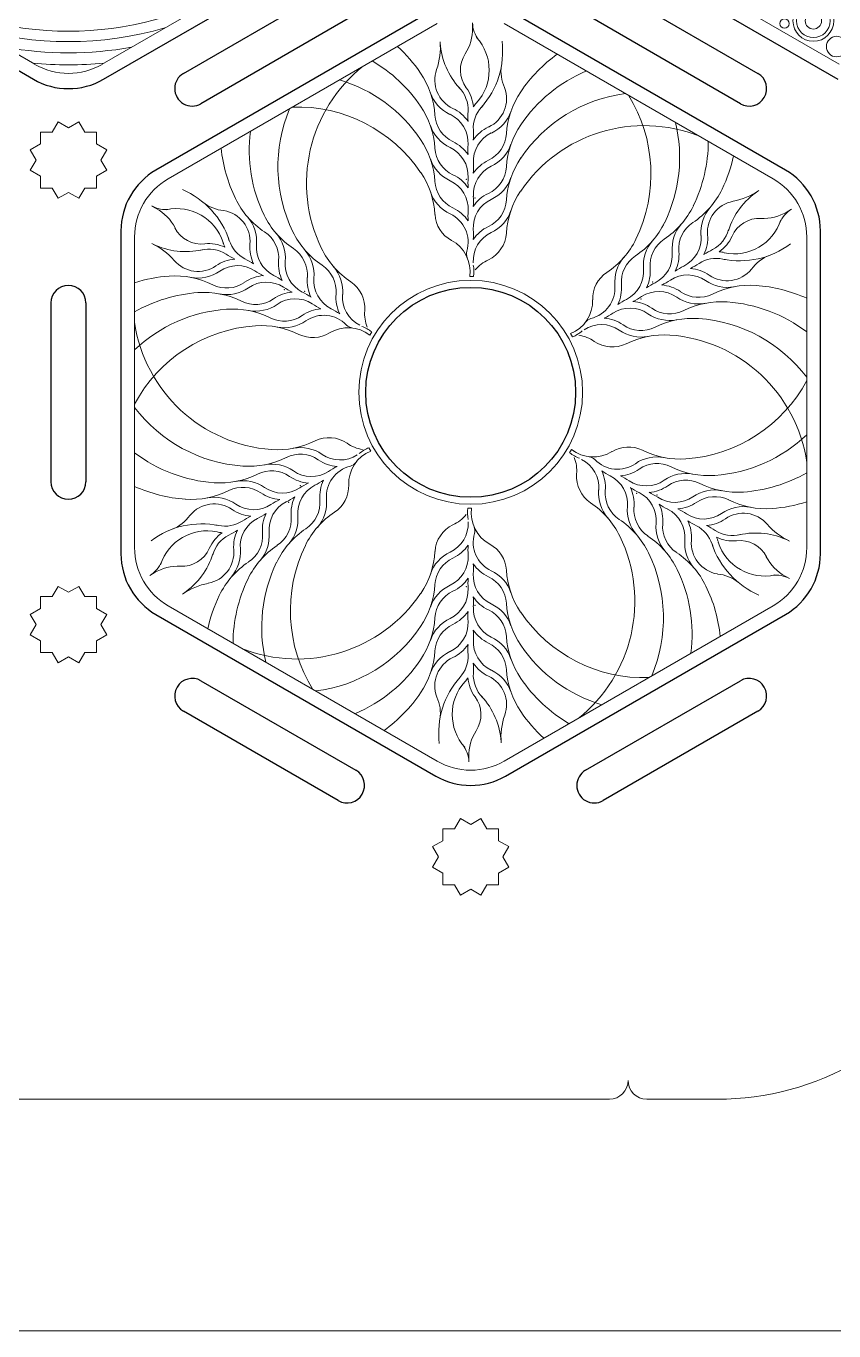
# Model space of a CAD drawing. Header units: millimetres. Extents: x -1250 to -350, y -300 to 300.
# Drawn here: x -931.4 to -844.8, y -300 to -160.1 of the extents above; entities that cross this region are included whole.
import ezdxf

# ---------------------------------------------------------------- set-up
doc = ezdxf.new("R2010")
doc.units = ezdxf.units.MM
doc.layers.get('0').update_dxf_attribs({"color": 1, "true_color": 0xff0000})
doc.layers.add('cut', color=1, linetype='Continuous', lineweight=20, true_color=0xff0000)
doc.layers.add('Vector Engrave', color=5, linetype='Continuous', lineweight=0, true_color=0x0000ff)

msp = doc.modelspace()

# ---------------------------------------------------------------- linework, layer by layer
for p, q in [((-960.62, -148.51), (-930.62, -165.83)), ((-923.12, -165.83), (-893.12, -148.51)), ((-874.38, -148.51), (-844.38, -165.83)), ((-914.55, -165.21), (-897.95, -155.63)), ((-869.55, -155.63), (-852.95, -165.21)), ((-887.5, -158.25), (-917.5, -175.57)), ((-896.07, -158.87), (-912.68, -168.46)), ((-850, -175.57), (-880, -158.25)), ((-854.82, -168.46), (-871.43, -158.87)), ((-921.25, -182.07), (-921.25, -216.71)), ((-846.25, -216.71), (-846.25, -182.07)), ((-928.75, -208.97), (-928.75, -189.81)), ((-925, -189.81), (-925, -208.97)), ((-917.5, -223.21), (-887.5, -240.53)), ((-880, -240.53), (-850, -223.21)), ((-912.68, -230.32), (-896.07, -239.9)), ((-871.43, -239.9), (-854.82, -230.32)), ((-897.95, -243.15), (-914.55, -233.57)), ((-852.95, -233.57), (-869.55, -243.15))]:
    msp.add_line(p, q)
msp.add_circle((-883.75, -199.39), 11.25)
for centre, radius, start, end in [((-926.88, -159.34), 7.5, 240, 300), ((-913.61, -166.83), 1.88, 120, 300), ((-853.89, -166.83), 1.88, 240, 60), ((-913.75, -182.07), 7.5, 120, 180), ((-853.75, -182.07), 7.5, 360, 60), ((-926.88, -189.81), 1.88, 0, 180), ((-926.88, -208.97), 1.88, 180, 0), ((-913.75, -216.71), 7.5, 180, 240), ((-853.75, -216.71), 7.5, 300, 360), ((-913.61, -231.94), 1.88, 60, 240), ((-853.89, -231.94), 1.88, 300, 120), ((-897.01, -241.53), 1.88, 240, 60), ((-883.75, -234.03), 7.5, 240, 300), ((-870.49, -241.53), 1.88, 120, 300)]:
    msp.add_arc(centre, radius, start, end)
at = {"layer": 'cut'}
for p, q in [((-927.97, -170.39), (-928.61, -171.49)), ((-926.88, -171.03), (-927.97, -170.39)), ((-925.78, -170.39), (-926.88, -171.03)), ((-925.14, -171.49), (-925.78, -170.39)), ((-928.61, -171.49), (-929.88, -171.49)), ((-929.88, -171.49), (-929.88, -172.76)), ((-923.88, -171.49), (-925.14, -171.49)), ((-923.88, -172.76), (-923.88, -171.49)), ((-929.88, -172.76), (-930.97, -173.39)), ((-930.97, -173.39), (-930.34, -174.49)), ((-922.78, -173.39), (-923.88, -172.76)), ((-923.41, -174.49), (-922.78, -173.39)), ((-930.34, -174.49), (-930.97, -175.59)), ((-922.78, -175.59), (-923.41, -174.49)), ((-930.97, -175.59), (-929.88, -176.22)), ((-929.88, -176.22), (-929.88, -177.49)), ((-923.88, -176.22), (-922.78, -175.59)), ((-923.88, -177.49), (-923.88, -176.22)), ((-929.88, -177.49), (-928.61, -177.49)), ((-928.61, -177.49), (-927.97, -178.59)), ((-925.78, -178.59), (-925.14, -177.49)), ((-925.14, -177.49), (-923.88, -177.49)), ((-927.97, -178.59), (-926.88, -177.96)), ((-926.88, -177.96), (-925.78, -178.59)), ((-927.97, -220.19), (-928.61, -221.29)), ((-926.88, -220.82), (-927.97, -220.19)), ((-925.78, -220.19), (-926.88, -220.82)), ((-925.14, -221.29), (-925.78, -220.19)), ((-928.61, -221.29), (-929.88, -221.29)), ((-929.88, -221.29), (-929.88, -222.56)), ((-923.88, -221.29), (-925.14, -221.29)), ((-923.88, -222.56), (-923.88, -221.29)), ((-929.88, -222.56), (-930.97, -223.19)), ((-930.97, -223.19), (-930.34, -224.29)), ((-922.78, -223.19), (-923.88, -222.56)), ((-923.41, -224.29), (-922.78, -223.19)), ((-930.34, -224.29), (-930.97, -225.39)), ((-922.78, -225.39), (-923.41, -224.29)), ((-930.97, -225.39), (-929.88, -226.02)), ((-929.88, -226.02), (-929.88, -227.29)), ((-923.88, -226.02), (-922.78, -225.39)), ((-923.88, -227.29), (-923.88, -226.02)), ((-929.88, -227.29), (-928.61, -227.29)), ((-928.61, -227.29), (-927.97, -228.39)), ((-927.97, -228.39), (-926.88, -227.75)), ((-926.88, -227.75), (-925.78, -228.39)), ((-925.78, -228.39), (-925.14, -227.29)), ((-925.14, -227.29), (-923.88, -227.29)), ((-884.85, -245.09), (-885.48, -246.19)), ((-883.75, -245.72), (-884.85, -245.09)), ((-882.65, -245.09), (-883.75, -245.72)), ((-882.02, -246.19), (-882.65, -245.09)), ((-886.75, -247.45), (-887.85, -248.09)), ((-885.48, -246.19), (-886.75, -246.19)), ((-886.75, -246.19), (-886.75, -247.45)), ((-880.75, -246.19), (-882.02, -246.19)), ((-880.75, -247.45), (-880.75, -246.19)), ((-879.65, -248.09), (-880.75, -247.45)), ((-887.85, -248.09), (-887.21, -249.19)), ((-880.29, -249.19), (-879.65, -248.09)), ((-887.21, -249.19), (-887.85, -250.28)), ((-887.85, -250.28), (-886.75, -250.92)), ((-880.75, -250.92), (-879.65, -250.28)), ((-879.65, -250.28), (-880.29, -249.19)), ((-886.75, -250.92), (-886.75, -252.19)), ((-880.75, -252.19), (-880.75, -250.92)), ((-886.75, -252.19), (-885.48, -252.19)), ((-885.48, -252.19), (-884.85, -253.28)), ((-884.85, -253.28), (-883.75, -252.65)), ((-883.75, -252.65), (-882.65, -253.28)), ((-882.65, -253.28), (-882.02, -252.19)), ((-882.02, -252.19), (-880.75, -252.19)), ((-868.87, -275.16), (-1071.13, -275.16)), ((-857.32, -275.16), (-864.87, -275.16)), ((-1250, -300), (-350, -300))]:
    msp.add_line(p, q, dxfattribs=at)
for centre, radius, start, end in [((-857.32, -245.17), 30, 270, 330), ((-868.87, -273.16), 2, 270, 0), ((-864.87, -273.16), 2, 180, 270)]:
    msp.add_arc(centre, radius, start, end, dxfattribs=at)
at = {"layer": 'Vector Engrave'}
for p, q in [((-930.48, -164.23), (-959.31, -147.58)), ((-894.44, -147.58), (-923.27, -164.23)), ((-844.23, -164.23), (-873.06, -147.58)), ((-916.19, -176.5), (-887.35, -159.86)), ((-883.54, -160.33), (-883.55, -159.79)), ((-880.15, -159.86), (-851.31, -176.5)), ((-917.47, -179.68), (-917.95, -179.42)), ((-849.82, -180.04), (-849.35, -179.76)), ((-919.79, -216.04), (-919.79, -182.74)), ((-847.71, -182.74), (-847.71, -216.04)), ((-883.84, -186.97), (-883.44, -186.98)), ((-894.55, -193.26), (-894.35, -192.91)), ((-872.71, -193.01), (-872.71, -193.01)), ((-873.04, -193.1), (-872.84, -193.45)), ((-894.46, -205.68), (-894.66, -205.33)), ((-872.95, -205.52), (-873.15, -205.87)), ((-872.71, -205.76), (-872.71, -205.76)), ((-883.66, -211.81), (-884.06, -211.8)), ((-883.75, -212.14), (-883.75, -212.14)), ((-917.68, -218.74), (-918.15, -219.02)), ((-850.03, -219.1), (-849.55, -219.36)), ((-887.35, -238.92), (-916.19, -222.28)), ((-851.31, -222.28), (-880.15, -238.92)), ((-883.96, -238.45), (-883.95, -238.99))]:
    msp.add_line(p, q, dxfattribs=at)
for centre, radius in [((-847, -159.57), 2.19), ((-847, -159.57), 1.8), ((-850.1, -159.86), 0.501), ((-847, -159.57), 0.877), ((-844.51, -162.33), 1.1), ((-883.75, -199.39), 12)]:
    msp.add_circle(centre, radius, dxfattribs=at)
for centre, radius, start, end in [((-926.88, -124.69), 35.99, 240, 300), ((-926.88, -124.69), 37.11, 253.8118, 286.1882), ((-888.54, -160.41), 5, 327.2095, 0.9548), ((-880.55, -159.74), 3, 180.9548, 218.4342), ((-894, -162.44), 7, 340.4644, 5.173), ((-879.04, -161.38), 8, 184.0313, 222.655), ((-887, -164.85), 5.23, 317.8952, 42.1729), ((-889.32, -162.85), 9, 318.2345, 7.0237), ((-926.88, -124.69), 38.31, 259.8357, 280.1643), ((-902.37, -174.14), 16, 34.1168, 47.6794), ((-881.66, -164.85), 3.19, 146.9891, 216.4403), ((-865.13, -176.14), 16, 125.673, 145.8832), ((-926.88, -124.69), 39.59, 264.443, 275.557), ((-926.88, -157.99), 7.21, 240, 300), ((-885.35, -176.98), 16, 128.2789, 205.8832), ((-902.37, -177.69), 16, 34.1168, 59.7512), ((-884.23, -165.91), 3.37, 160.4644, 244.7782), ((-876.5, -165), 4, 170.4716, 205.4863), ((-865.13, -179.69), 16, 112.808, 145.8832), ((-902.36, -181.25), 16, 34.1168, 73.5336), ((-896.57, -170.21), 9, 3.4644, 34.1168), ((-884.23, -165.91), 4.08, 199.214, 244.7782), ((-887.4, -169.09), 3.37, 356.8622, 44.9341), ((-887.4, -169.09), 3.95, 4.3063, 36.4403), ((-883.27, -167.91), 3.37, 295.2218, 20.5356), ((-870.93, -172.21), 9, 145.8832, 176.5356), ((-865.14, -183.25), 16, 97.1522, 145.8832), ((-880.42, -175.98), 16, 334.1168, 31.8027), ((-888.42, -175.2), 16, 157.1522, 205.8832), ((-902.36, -184.8), 16, 34.1168, 91.8027), ((-896.57, -173.76), 9, 3.4644, 34.1168), ((-887.4, -172.64), 4.08, 34.3036, 64.7782), ((-880.1, -171.09), 3.37, 137.8952, 183.1378), ((-880.1, -171.09), 4.08, 137.8952, 145.6964), ((-887, -164.85), 5.93, 317.8952, 320.7231), ((-884.22, -169.46), 3.37, 183.4644, 244.7782), ((-887.4, -172.64), 3.37, 356.8622, 64.7782), ((-874.55, -169.79), 9.5, 176.8622, 183.3428), ((-883.27, -167.91), 4.08, 295.2218, 340.786), ((-877.34, -174.2), 16, 334.1168, 13.5336), ((-891.5, -173.42), 16, 172.808, 205.8832), ((-884.22, -169.46), 4.08, 199.214, 244.7782), ((-880.1, -174.64), 4.08, 115.2218, 145.6964), ((-892.95, -171.79), 9.5, 356.6572, 3.1378), ((-880.1, -174.64), 3.37, 115.2218, 183.1378), ((-883.28, -171.46), 3.37, 295.2218, 356.5356), ((-870.93, -175.76), 9, 145.8832, 176.5356), ((-865.14, -186.8), 16, 68.2789, 145.8832), ((-894.58, -171.64), 16, 185.673, 205.8832), ((-896.57, -177.32), 9, 3.4644, 34.1168), ((-884.22, -173.02), 3.37, 183.4644, 244.7782), ((-887.4, -176.2), 3.37, 356.8622, 64.7782), ((-887.4, -176.2), 4.08, 34.3036, 64.7782), ((-874.55, -173.35), 9.5, 176.8622, 183.3428), ((-883.28, -171.46), 4.08, 295.2218, 340.786), ((-874.27, -172.42), 16, 334.1168, 359.7512), ((-884.22, -173.02), 4.08, 199.214, 244.7782), ((-880.1, -178.2), 4.08, 115.2218, 145.6964), ((-892.95, -175.35), 9.5, 356.6572, 3.1378), ((-870.93, -179.32), 9, 145.8832, 176.5356), ((-871.19, -170.64), 16, 334.1168, 347.6794), ((-896.56, -180.88), 9, 3.4644, 34.1168), ((-887.39, -179.76), 4.08, 34.3036, 64.7782), ((-880.1, -178.2), 3.37, 115.2218, 183.1378), ((-883.28, -175.02), 3.37, 295.2218, 356.5356), ((-912.58, -182.74), 7.21, 120, 180), ((-884.22, -176.57), 3.37, 183.4644, 244.7782), ((-887.39, -179.76), 3.37, 356.8622, 64.7782), ((-874.54, -176.9), 9.5, 176.8622, 183.3428), ((-883.28, -175.02), 4.08, 295.2218, 340.786), ((-864.89, -173.69), 9, 303.4644, 334.1168), ((-854.92, -182.74), 7.21, 360, 60), ((-918.18, -185.95), 9, 18.2345, 67.0237), ((-909.91, -175.92), 4, 230.4716, 265.4863), ((-900.88, -174.69), 9, 205.8832, 236.5356), ((-884.22, -176.57), 4.08, 199.214, 244.7782), ((-880.11, -181.76), 3.37, 115.2218, 183.1378), ((-880.11, -181.76), 4.08, 115.2218, 145.6964), ((-892.96, -178.9), 9.5, 356.6572, 3.1378), ((-883.28, -178.57), 3.37, 295.2218, 356.5356), ((-870.94, -182.88), 9, 145.8832, 176.5356), ((-854.99, -182.23), 3.37, 100.4644, 184.7782), ((-848.48, -184.46), 8, 124.0313, 162.655), ((-856.88, -172.03), 7, 280.4644, 305.173), ((-916.49, -176.79), 3, 240.9548, 278.4342), ((-919.9, -184.05), 5, 27.2095, 60.9548), ((-915.28, -184.93), 5.23, 17.8952, 102.1729), ((-910.78, -183.23), 3.37, 355.2218, 80.5356), ((-897.8, -176.47), 9, 205.8832, 236.5356), ((-884.21, -180.13), 3.37, 183.4644, 241.7778), ((-887.39, -183.31), 3.37, 343.5415, 64.7782), ((-887.39, -183.31), 4.08, 34.3036, 64.7782), ((-874.54, -180.46), 9.5, 176.8622, 183.3428), ((-883.28, -178.57), 4.08, 295.2218, 340.786), ((-867.97, -175.47), 9, 303.4644, 334.1168), ((-854.99, -182.23), 4.08, 139.214, 184.7782), ((-852.39, -175.75), 5, 267.2095, 300.9548), ((-847.81, -182.33), 3, 120.9548, 158.4342), ((-912.62, -180.31), 3.19, 206.9891, 276.4403), ((-910.78, -183.23), 4.08, 355.2218, 40.786), ((-880.11, -185.31), 4.08, 115.2218, 145.6964), ((-871.05, -177.25), 9, 303.4644, 334.1168), ((-858.07, -184.01), 4.08, 139.214, 184.7782), ((-858.07, -184.01), 3.37, 123.4644, 184.7782), ((-855.46, -179.31), 5.23, 257.8952, 342.1729), ((-852.79, -183.93), 3.19, 86.9891, 156.4403), ((-915.28, -184.93), 5.93, 17.8952, 20.7231), ((-906.43, -182.07), 3.37, 197.8952, 243.1378), ((-907.7, -185.01), 3.37, 355.2218, 56.5356), ((-907.7, -185.01), 4.08, 355.2218, 40.786), ((-894.72, -178.25), 9, 205.8832, 236.5356), ((-887.61, -186.45), 3.8, 352.1403, 61.7778), ((-880.11, -185.31), 3.37, 115.2218, 183.1378), ((-892.96, -182.46), 9.5, 356.6572, 3.1378), ((-883.29, -182.13), 3.37, 295.2218, 356.5356), ((-874.12, -179.03), 9, 303.4644, 334.1168), ((-861.15, -185.8), 4.08, 139.214, 184.7782), ((-861.15, -185.8), 3.37, 123.4644, 184.7782), ((-862.41, -182.85), 3.37, 296.8622, 4.7782), ((-862.41, -182.85), 4.08, 334.3036, 4.7782), ((-859.34, -181.07), 3.37, 296.8622, 344.9341), ((-859.34, -181.07), 3.95, 304.3063, 336.4403), ((-920.88, -189.79), 7, 40.4644, 65.173), ((-914.31, -176.31), 8, 244.0313, 282.655), ((-911.82, -187.4), 3.37, 56.8622, 104.9341), ((-911.82, -187.4), 3.95, 64.3063, 96.4403), ((-906.43, -182.07), 4.08, 197.8952, 205.6964), ((-904.78, -176.62), 9.5, 236.8622, 243.3428), ((-903.35, -183.85), 4.08, 175.2218, 205.6964), ((-903.35, -183.85), 3.37, 175.2218, 243.1378), ((-904.62, -186.8), 3.37, 355.2218, 56.5356), ((-904.62, -186.8), 4.08, 355.2218, 40.786), ((-891.64, -180.03), 9, 205.8832, 236.5356), ((-883.2, -184.55), 1, 163.5415, 203.2963), ((-865.49, -184.64), 3.37, 296.8622, 4.7782), ((-865.49, -184.64), 4.08, 334.3036, 4.7782), ((-853.52, -192.56), 9.5, 116.8622, 123.3428), ((-857.41, -188.4), 4.08, 77.8952, 85.6964), ((-854.89, -176.29), 9, 258.2345, 307.0237), ((-912.99, -183.06), 3.37, 220.4644, 304.7782), ((-908.74, -189.18), 4.08, 94.3036, 124.7782), ((-908.74, -189.18), 3.37, 56.8622, 124.7782), ((-912.25, -193.56), 9.5, 56.6572, 63.1378), ((-900.28, -185.64), 4.08, 175.2218, 205.6964), ((-900.28, -185.64), 3.37, 175.2218, 243.1378), ((-901.54, -188.58), 3.37, 355.2218, 56.5356), ((-901.54, -188.58), 4.08, 355.2218, 40.786), ((-887.61, -186.45), 4.2, 352.7867, 9.6331), ((-880.11, -188.87), 4.08, 115.2218, 140.5509), ((-864.22, -187.58), 4.08, 139.214, 184.7782), ((-864.22, -187.58), 3.37, 123.4644, 184.7782), ((-856.6, -194.34), 9.5, 116.8622, 123.3428), ((-864.45, -177.62), 9.5, 296.6572, 303.1378), ((-857.41, -188.4), 3.37, 77.8952, 123.1378), ((-855.46, -179.31), 5.93, 257.8952, 260.7231), ((-850.34, -188.47), 4, 110.4716, 145.4863), ((-914.93, -202.89), 16, 94.1168, 107.6794), ((-915.43, -195.91), 9, 63.4644, 94.1168), ((-912.99, -183.06), 4.08, 259.214, 304.7782), ((-905.66, -190.95), 4.08, 94.3036, 124.7782), ((-901.7, -178.4), 9.5, 236.8622, 243.3428), ((-909.17, -195.34), 9.5, 56.6572, 63.1378), ((-897.2, -187.42), 4.08, 175.2218, 205.6964), ((-897.2, -187.42), 3.37, 175.2218, 243.1378), ((-867.3, -189.36), 3.37, 123.4644, 181.7778), ((-868.57, -186.42), 3.37, 296.8622, 4.7782), ((-868.57, -186.42), 4.08, 334.3036, 4.7782), ((-867.53, -179.4), 9.5, 296.6572, 303.1378), ((-860.49, -190.18), 3.37, 55.2218, 123.1378), ((-860.49, -190.18), 4.08, 55.2218, 85.6964), ((-856.25, -184.06), 4.08, 235.2218, 280.786), ((-856.25, -184.06), 3.37, 235.2218, 320.5356), ((-911.85, -204.66), 16, 94.1168, 119.7512), ((-912.35, -197.68), 9, 63.4644, 94.1168), ((-909.91, -184.84), 3.37, 243.4644, 304.7782), ((-909.91, -184.84), 4.08, 259.214, 304.7782), ((-905.66, -190.95), 3.37, 56.8622, 124.7782), ((-902.58, -192.73), 4.08, 94.3036, 124.7782), ((-898.62, -180.17), 9.5, 236.8622, 243.3428), ((-906.09, -197.12), 9.5, 56.6572, 63.1378), ((-898.47, -190.36), 3.37, 355.2218, 56.5356), ((-871.65, -188.2), 3.37, 283.5415, 4.7782), ((-871.65, -188.2), 4.08, 334.3036, 4.7782), ((-863.58, -191.95), 3.37, 55.2218, 123.1378), ((-859.67, -196.12), 9.5, 116.8622, 123.3428), ((-863.58, -191.95), 4.08, 55.2218, 85.6964), ((-859.33, -185.84), 3.37, 235.2218, 296.5356), ((-853.8, -196.91), 9, 85.8832, 116.5356), ((-854.3, -203.89), 16, 65.673, 85.8832), ((-906.82, -186.61), 3.37, 243.4644, 304.7782), ((-906.82, -186.61), 4.08, 259.214, 304.7782), ((-902.58, -192.73), 3.37, 56.8622, 124.7782), ((-895.54, -181.95), 9.5, 236.8622, 243.3428), ((-894.12, -189.2), 4.08, 175.2218, 205.6964), ((-894.12, -189.2), 3.37, 175.2218, 243.1378), ((-874.47, -189.58), 3.8, 292.1403, 1.7778), ((-862.75, -197.9), 9.5, 116.8622, 123.3428), ((-870.61, -181.17), 9.5, 296.6572, 303.1378), ((-866.66, -193.73), 4.08, 55.2218, 85.6964), ((-859.33, -185.84), 4.08, 235.2218, 280.786), ((-856.88, -198.68), 9, 85.8832, 116.5356), ((-857.38, -205.66), 16, 52.808, 85.8832), ((-908.77, -206.44), 16, 94.1168, 133.5336), ((-909.27, -199.46), 9, 63.4644, 94.1168), ((-903.74, -188.39), 3.37, 243.4644, 304.7782), ((-899.5, -194.5), 4.08, 94.3036, 124.7782), ((-899.5, -194.5), 3.37, 43.5415, 124.7782), ((-903.02, -198.9), 9.5, 56.6572, 63.1378), ((-891.04, -190.98), 4.08, 175.2218, 200.5509), ((-870.62, -192.45), 1, 103.5415, 143.2963), ((-873.69, -182.95), 9.5, 296.6572, 303.1378), ((-869.74, -195.5), 4.08, 55.2218, 85.6964), ((-866.66, -193.73), 3.37, 55.2218, 123.1378), ((-862.41, -187.61), 4.08, 235.2218, 280.786), ((-862.41, -187.61), 3.37, 235.2218, 296.5356), ((-859.96, -200.46), 9, 85.8832, 116.5356), ((-860.46, -207.44), 16, 37.1522, 85.8832), ((-903.96, -189.57), 16, 188.2789, 265.8832), ((-905.69, -208.21), 16, 94.1168, 151.8027), ((-906.19, -201.23), 9, 63.4644, 94.1168), ((-903.74, -188.39), 4.08, 259.214, 304.7782), ((-896.89, -196.26), 3.8, 52.1403, 121.7778), ((-896.33, -191.49), 1, 223.5415, 263.2963), ((-896.89, -196.26), 4.2, 52.7867, 69.6331), ((-874.47, -189.58), 4.2, 292.7867, 309.6331), ((-869.74, -195.5), 3.37, 55.2218, 123.1378), ((-865.49, -189.39), 4.08, 235.2218, 280.786), ((-865.49, -189.39), 3.37, 235.2218, 296.5356), ((-900.66, -190.16), 3.37, 243.4644, 301.7778), ((-872.82, -197.28), 4.08, 55.2218, 80.5509), ((-868.57, -191.16), 3.37, 235.2218, 296.5356), ((-863.04, -202.23), 9, 85.8832, 116.5356), ((-863.54, -209.21), 16, 8.2789, 85.8832), ((-861.81, -190.57), 16, 274.1168, 331.8027), ((-907.04, -191.34), 16, 217.1522, 265.8832), ((-858.73, -192.34), 16, 274.1168, 313.5336), ((-904.46, -196.55), 9, 265.8832, 296.5356), ((-902.01, -209.39), 4.08, 55.2218, 100.786), ((-898.93, -207.62), 3.37, 55.2218, 116.5356), ((-894.68, -201.5), 4.08, 235.2218, 260.5509), ((-893.03, -209.2), 4.2, 112.7867, 129.6331), ((-870.61, -202.52), 3.8, 232.1403, 301.7778), ((-866.84, -208.62), 3.37, 63.4644, 121.7778), ((-861.31, -197.55), 9, 243.4644, 274.1168), ((-910.12, -193.12), 16, 232.808, 265.8832), ((-907.54, -198.32), 9, 265.8832, 296.5356), ((-902.01, -209.39), 3.37, 55.2218, 116.5356), ((-897.76, -203.27), 4.08, 235.2218, 265.6964), ((-897.76, -203.27), 3.37, 235.2218, 303.1378), ((-893.03, -209.2), 3.8, 112.1403, 181.7778), ((-896.88, -206.33), 1, 283.5415, 323.2963), ((-870.61, -202.52), 4.2, 232.7867, 249.6331), ((-876.46, -207.8), 4.08, 355.2218, 20.5509), ((-873.38, -209.58), 3.37, 355.2218, 63.1378), ((-871.17, -207.29), 1, 43.5415, 83.2963), ((-868, -204.27), 3.37, 223.5415, 304.7782), ((-863.76, -210.39), 4.08, 79.214, 124.7782), ((-910.62, -200.1), 9, 265.8832, 296.5356), ((-905.09, -211.17), 3.37, 55.2218, 116.5356), ((-905.09, -211.17), 4.08, 55.2218, 100.786), ((-900.84, -205.05), 4.08, 235.2218, 265.6964), ((-900.84, -205.05), 3.37, 235.2218, 303.1378), ((-895.85, -210.58), 3.37, 103.5415, 184.7782), ((-893.81, -215.83), 9.5, 116.6572, 123.1378), ((-869.03, -208.42), 3.37, 175.2218, 236.5356), ((-873.38, -209.58), 4.08, 355.2218, 25.6964), ((-864.48, -199.88), 9.5, 236.6572, 243.1378), ((-870.3, -211.36), 3.37, 355.2218, 63.1378), ((-868, -204.27), 4.08, 274.3036, 304.7782), ((-871.96, -216.83), 9.5, 56.8622, 63.3428), ((-863.76, -210.39), 3.37, 63.4644, 124.7782), ((-860.68, -212.17), 4.08, 79.214, 124.7782), ((-858.23, -199.32), 9, 243.4644, 274.1168), ((-855.65, -194.12), 16, 274.1168, 299.7512), ((-913.2, -194.89), 16, 245.673, 265.8832), ((-908.17, -212.94), 3.37, 55.2218, 116.5356), ((-908.17, -212.94), 4.08, 55.2218, 100.786), ((-903.92, -206.82), 3.37, 235.2218, 303.1378), ((-898.93, -212.36), 3.37, 116.8622, 184.7782), ((-896.89, -217.6), 9.5, 116.6572, 123.1378), ((-904.75, -200.88), 9.5, 296.8622, 303.3428), ((-895.85, -210.58), 4.08, 154.3036, 184.7782), ((-900.2, -209.42), 3.37, 303.4644, 1.7778), ((-864.92, -206.05), 3.37, 236.8622, 304.7782), ((-870.3, -211.36), 4.08, 355.2218, 25.6964), ((-861.41, -201.66), 9.5, 236.6572, 243.1378), ((-864.92, -206.05), 4.08, 274.3036, 304.7782), ((-860.68, -212.17), 3.37, 63.4644, 124.7782), ((-855.15, -201.1), 9, 243.4644, 274.1168), ((-913.7, -201.87), 9, 265.8832, 296.5356), ((-911.25, -214.72), 4.08, 55.2218, 100.786), ((-903.92, -206.82), 4.08, 235.2218, 265.6964), ((-902.01, -214.14), 3.37, 116.8622, 184.7782), ((-899.97, -219.38), 9.5, 116.6572, 123.1378), ((-907.83, -202.66), 9.5, 296.8622, 303.3428), ((-898.93, -212.36), 4.08, 154.3036, 184.7782), ((-903.28, -211.2), 3.37, 303.4644, 4.7782), ((-903.28, -211.2), 4.08, 319.214, 4.7782), ((-865.96, -210.2), 4.08, 175.2218, 220.786), ((-865.96, -210.2), 3.37, 175.2218, 236.5356), ((-867.22, -213.14), 3.37, 355.2218, 63.1378), ((-868.88, -218.6), 9.5, 56.8622, 63.3428), ((-861.84, -207.82), 3.37, 236.8622, 304.7782), ((-861.84, -207.82), 4.08, 274.3036, 304.7782), ((-857.59, -213.94), 4.08, 79.214, 124.7782), ((-857.59, -213.94), 3.37, 63.4644, 124.7782), ((-852.07, -202.87), 9, 243.4644, 274.1168), ((-852.57, -195.89), 16, 274.1168, 287.6794), ((-917.16, -210.31), 4, 290.4716, 325.4863), ((-911.25, -214.72), 3.37, 55.2218, 140.5356), ((-907.01, -208.6), 4.08, 235.2218, 265.6964), ((-907.01, -208.6), 3.37, 235.2218, 303.1378), ((-910.9, -204.44), 9.5, 296.8622, 303.3428), ((-902.01, -214.14), 4.08, 154.3036, 184.7782), ((-893.38, -219.74), 9, 123.4644, 154.1168), ((-887.39, -209.91), 4.08, 295.2218, 320.5509), ((-879.89, -212.33), 4.2, 172.7867, 189.6331), ((-879.89, -212.33), 3.8, 172.1403, 241.7778), ((-875.86, -218.74), 9, 25.8832, 56.5356), ((-862.88, -211.98), 4.08, 175.2218, 220.786), ((-862.88, -211.98), 3.37, 175.2218, 236.5356), ((-867.22, -213.14), 4.08, 355.2218, 25.6964), ((-858.33, -203.44), 9.5, 236.6572, 243.1378), ((-864.15, -214.92), 3.37, 355.2218, 63.1378), ((-865.8, -220.38), 9.5, 56.8622, 63.3428), ((-858.76, -209.6), 3.37, 236.8622, 304.7782), ((-854.51, -215.72), 4.08, 79.214, 124.7782), ((-854.51, -215.72), 3.37, 40.4644, 124.7782), ((-912.61, -222.49), 9, 78.2345, 127.0237), ((-912.04, -219.47), 5.93, 77.8952, 80.7231), ((-910.09, -210.37), 3.37, 257.8952, 303.1378), ((-905.09, -215.92), 3.37, 116.8622, 184.7782), ((-903.05, -221.15), 9.5, 116.6572, 123.1378), ((-906.35, -212.98), 3.37, 303.4644, 4.7782), ((-906.35, -212.98), 4.08, 319.214, 4.7782), ((-884.21, -216.65), 3.37, 115.2218, 176.5356), ((-887.39, -213.47), 3.37, 295.2218, 3.1378), ((-884.3, -214.23), 1, 343.5415, 23.2963), ((-872.78, -220.52), 9, 25.8832, 56.5356), ((-859.8, -213.76), 4.08, 175.2218, 220.786), ((-859.8, -213.76), 3.37, 175.2218, 236.5356), ((-864.15, -214.92), 4.08, 355.2218, 25.6964), ((-855.25, -205.22), 9.5, 236.6572, 243.1378), ((-861.07, -216.7), 3.37, 17.8952, 63.1378), ((-858.76, -209.6), 4.08, 274.3036, 304.7782), ((-862.72, -222.15), 9.5, 56.8622, 63.3428), ((-846.62, -208.99), 7, 220.4644, 245.173), ((-912.04, -219.47), 5.23, 77.8952, 162.1729), ((-908.16, -217.7), 3.95, 124.3063, 156.4403), ((-908.16, -217.7), 3.37, 116.8622, 164.9341), ((-910.09, -210.37), 4.08, 257.8952, 265.6964), ((-913.98, -206.22), 9.5, 296.8622, 303.3428), ((-905.09, -215.92), 4.08, 154.3036, 184.7782), ((-909.43, -214.76), 3.37, 303.4644, 4.7782), ((-909.43, -214.76), 4.08, 319.214, 4.7782), ((-896.45, -221.52), 9, 123.4644, 154.1168), ((-880.11, -215.47), 3.37, 163.5415, 244.7782), ((-882.15, -221.8), 16, 308.2789, 25.8832), ((-869.7, -222.31), 9, 25.8832, 56.5356), ((-856.72, -215.54), 4.08, 175.2218, 220.786), ((-856.72, -215.54), 3.37, 175.2218, 260.5356), ((-855.68, -211.37), 3.37, 236.8622, 284.9341), ((-861.07, -216.7), 4.08, 17.8952, 25.6964), ((-855.68, -211.37), 3.95, 244.3063, 276.4403), ((-854.88, -218.47), 3.19, 26.9891, 96.4403), ((-853.19, -222.47), 8, 64.0313, 102.655), ((-912.58, -216.04), 7.21, 180, 240), ((-914.71, -214.85), 3.19, 266.9891, 336.4403), ((-919.02, -214.31), 8, 304.0313, 342.655), ((-912.51, -216.54), 3.37, 280.4644, 4.7782), ((-912.51, -216.54), 4.08, 319.214, 4.7782), ((-899.53, -223.31), 9, 123.4644, 154.1168), ((-887.08, -222.8), 16, 154.1168, 211.8027), ((-896.56, -215.9), 9, 325.8832, 356.5356), ((-884.22, -220.21), 4.08, 115.2218, 160.786), ((-887.39, -213.47), 4.08, 295.2218, 325.6964), ((-874.54, -216.32), 9.5, 176.6572, 183.1378), ((-883.29, -218.65), 3.37, 3.4644, 61.7778), ((-879.08, -223.58), 16, 337.1522, 25.8832), ((-866.62, -224.09), 9, 25.8832, 56.5356), ((-849.32, -212.83), 9, 198.2345, 247.0237), ((-852.22, -213.85), 5.93, 197.8952, 200.7231), ((-852.22, -213.85), 5.23, 197.8952, 282.1729), ((-854.92, -216.04), 7.21, 300, 360), ((-919.69, -216.45), 3, 300.9548, 338.4342), ((-915.11, -223.03), 5, 87.2095, 120.9548), ((-902.61, -225.09), 9, 123.4644, 154.1168), ((-890.16, -224.58), 16, 154.1168, 193.5336), ((-884.22, -220.21), 3.37, 115.2218, 176.5356), ((-887.39, -217.02), 3.37, 295.2218, 3.1378), ((-880.11, -215.47), 4.08, 214.3036, 244.7782), ((-892.96, -218.32), 9.5, 356.8622, 3.3428), ((-847.6, -214.73), 5, 207.2095, 240.9548), ((-893.23, -226.36), 16, 154.1168, 179.7512), ((-887.39, -217.02), 4.08, 295.2218, 325.6964), ((-874.54, -219.87), 9.5, 176.6572, 183.1378), ((-880.11, -219.02), 3.37, 176.8622, 244.7782), ((-883.28, -222.21), 3.37, 3.4644, 64.7782), ((-883.28, -222.21), 4.08, 19.214, 64.7782), ((-870.94, -217.9), 9, 183.4644, 214.1168), ((-876, -225.36), 16, 352.808, 25.8832), ((-857.59, -222.86), 4, 50.4716, 85.4863), ((-851.01, -221.98), 3, 60.9548, 98.4342), ((-910.62, -226.75), 7, 100.4644, 125.173), ((-902.36, -211.98), 16, 248.2789, 325.8832), ((-896.57, -219.46), 9, 325.8832, 356.5356), ((-884.22, -223.76), 4.08, 115.2218, 160.786), ((-884.22, -223.76), 3.37, 115.2218, 176.5356), ((-887.4, -220.58), 3.37, 295.2218, 3.1378), ((-872.92, -227.14), 16, 5.673, 25.8832), ((-896.31, -228.14), 16, 154.1168, 167.6794), ((-880.11, -219.02), 4.08, 214.3036, 244.7782), ((-892.96, -221.87), 9.5, 356.8622, 3.3428), ((-883.28, -225.76), 4.08, 19.214, 64.7782), ((-870.93, -221.46), 9, 183.4644, 214.1168), ((-896.57, -223.01), 9, 325.8832, 356.5356), ((-884.22, -227.32), 4.08, 115.2218, 160.786), ((-887.4, -220.58), 4.08, 295.2218, 325.6964), ((-874.55, -223.43), 9.5, 176.6572, 183.1378), ((-880.1, -222.58), 3.37, 176.8622, 244.7782), ((-883.28, -225.76), 3.37, 3.4644, 64.7782), ((-865.14, -213.98), 16, 214.1168, 271.8027), ((-902.36, -215.53), 16, 277.1522, 325.8832), ((-884.22, -227.32), 3.37, 115.2218, 176.5356), ((-887.4, -224.13), 3.37, 295.2218, 3.1378), ((-880.1, -222.58), 4.08, 214.3036, 244.7782), ((-892.95, -225.43), 9.5, 356.8622, 3.3428), ((-887.4, -224.13), 4.08, 295.2218, 325.6964), ((-874.55, -226.99), 9.5, 176.6572, 183.1378), ((-880.1, -226.13), 3.37, 176.8622, 244.7782), ((-883.28, -229.32), 3.37, 3.4644, 64.7782), ((-883.28, -229.32), 4.08, 19.214, 64.7782), ((-870.93, -225.01), 9, 183.4644, 214.1168), ((-865.14, -217.53), 16, 214.1168, 253.5336), ((-896.57, -226.57), 9, 325.8832, 356.5356), ((-884.23, -230.87), 4.08, 115.2218, 160.786), ((-884.23, -230.87), 3.37, 115.2218, 200.5356), ((-887.4, -227.69), 3.37, 317.8952, 3.1378), ((-902.37, -219.09), 16, 292.808, 325.8832), ((-880.1, -226.13), 4.08, 214.3036, 244.7782), ((-892.95, -228.99), 9.5, 356.8622, 3.3428), ((-883.27, -232.87), 4.08, 19.214, 64.7782), ((-870.93, -228.57), 9, 183.4644, 214.1168), ((-878.18, -235.93), 9, 138.2345, 187.0237), ((-880.5, -233.93), 5.23, 137.8952, 222.1729), ((-880.5, -233.93), 5.93, 137.8952, 140.7231), ((-887.4, -227.69), 4.08, 317.8952, 325.6964), ((-880.1, -229.69), 3.95, 184.3063, 216.4403), ((-880.1, -229.69), 3.37, 176.8622, 224.9341), ((-883.27, -232.87), 3.37, 340.4644, 64.7782), ((-865.13, -221.09), 16, 214.1168, 239.7512), ((-902.37, -222.64), 16, 305.673, 325.8832), ((-891, -233.78), 4, 350.4716, 25.4863), ((-885.84, -233.93), 3.19, 326.9891, 36.4403), ((-888.46, -237.4), 8, 4.0313, 42.655), ((-873.5, -236.34), 7, 160.4644, 185.173), ((-865.13, -224.64), 16, 214.1168, 227.6794), ((-878.96, -238.37), 5, 147.2095, 180.9548), ((-886.95, -239.04), 3, 0.9548, 38.4342), ((-883.75, -232.68), 7.21, 240, 300)]:
    msp.add_arc(centre, radius, start, end, dxfattribs=at)
for p in [(-884.22, -176.57), (-883.28, -178.57), (-903.74, -188.39), (-901.54, -188.58), (-864.22, -187.58), (-865.49, -189.39), (-902.01, -209.39), (-865.96, -210.2), (-863.76, -210.39), (-903.28, -211.2), (-884.22, -220.21), (-883.28, -222.21)]:
    msp.add_point(p, dxfattribs=at)

doc.saveas('drawing.dxf')
